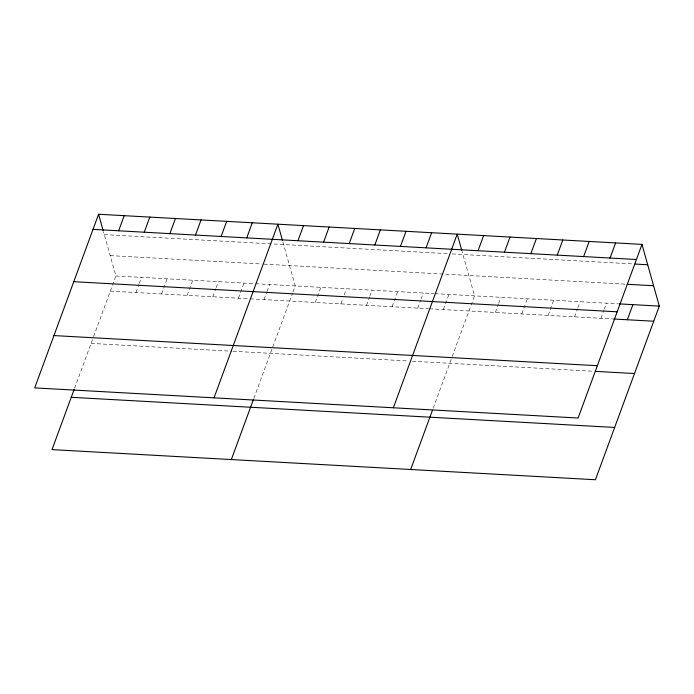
<?xml version="1.0" encoding="UTF-8"?>
<svg xmlns="http://www.w3.org/2000/svg" width="694" height="694" viewBox="0 0 694 694"><rect width="100%" height="100%" fill="white"/><g stroke="black" fill="none" stroke-linecap="round" stroke-linejoin="round"><path stroke-width="0.52" stroke-dasharray="3.47 2.6" d="M74.57 388.319L93.23 337.596M93.586 336.625L115.898 275.978L103.441 231.57M135.955 292.512L138.921 284.453M139.294 283.447L141.515 277.4M161.572 293.935L167.133 278.815M187.189 295.358L192.75 280.237M212.806 296.772L215.773 288.713M216.146 287.706L218.367 281.66M238.424 298.194L243.984 283.083M264.041 299.617L266.635 292.564M267.008 291.558L269.602 284.497M253.891 398.261L292.625 292.972M292.998 291.966L295.219 285.919L282.762 241.512M315.276 302.454L320.836 287.342M340.893 303.877L342.749 298.836M344.233 294.811L346.453 288.765M366.51 305.299L369.477 297.24M369.85 296.225L372.071 290.179M392.127 306.722L397.688 291.601M417.745 308.136L420.711 300.077M421.084 299.071L423.305 293.024M443.362 309.559L448.923 294.447M433.212 408.202L451.872 357.479M452.228 356.508L474.549 295.861L462.083 251.454M495.377 312.447L498.344 304.38M498.717 303.373L500.938 297.327M521.767 313.905L527.336 298.793M548.165 315.371L553.725 300.259M574.554 316.837L577.521 308.769M577.894 307.763L580.123 301.717M600.952 318.294L603.919 310.235M604.292 309.229L606.513 303.183M104.3 234.624L448.003 253.683M452.271 253.917L632.919 263.937M110.19 255.609L261.759 264.015M263.894 264.128L625.077 284.158M115.898 275.978L254.663 283.673M255.73 283.733L433.984 293.614M435.051 293.675L618.128 303.825M110.337 291.09L249.103 298.784M250.17 298.845L428.424 308.735M429.491 308.787L612.568 318.945M91.096 343.409L231.987 351.216M233.054 351.277L408.107 360.984M412.375 361.218L593.318 371.255"/><path stroke-width="1.04" d="M98.583 214.255L34.7 387.894L578.102 418.022L641.985 244.383L98.583 214.255L103.154 230.547M118.639 230.79L124.2 215.678M74.197 389.317L52.015 449.617L595.417 479.745L659.3 306.106L641.985 244.383M144.257 232.212L149.817 217.092M169.874 233.635L175.435 218.515M195.491 235.049L201.052 219.937M221.108 236.472L226.669 221.36M246.726 237.895L252.286 222.774M214.021 397.836L277.904 224.197L282.475 240.488M297.96 240.731L303.521 225.619M231.336 459.558L253.518 399.258M323.578 242.154L329.138 227.042M349.195 243.577L354.764 228.456M374.812 244.999L380.381 229.879M400.429 246.413L405.999 231.302M426.047 247.836L431.616 232.724M393.342 407.777L457.233 234.138L461.796 250.439M478.062 250.716L483.623 235.604M410.657 469.5L432.475 410.206M504.451 252.182L510.021 237.07M530.849 253.648L536.41 238.528M557.239 255.114L562.808 239.994M583.637 256.572L589.197 241.46M610.026 258.038L615.595 242.926M627.341 319.761L632.911 304.649M93.022 229.367L636.424 259.504M635.027 264.05L647.702 264.752M627.194 284.28L653.583 285.737M619.178 303.885L659.3 306.106M73.781 281.686L617.174 311.814M613.617 318.997L653.739 321.227M53.95 335.575L597.343 365.712M595.426 371.368L634.49 373.537M71.265 397.306L614.658 427.435"/></g></svg>
